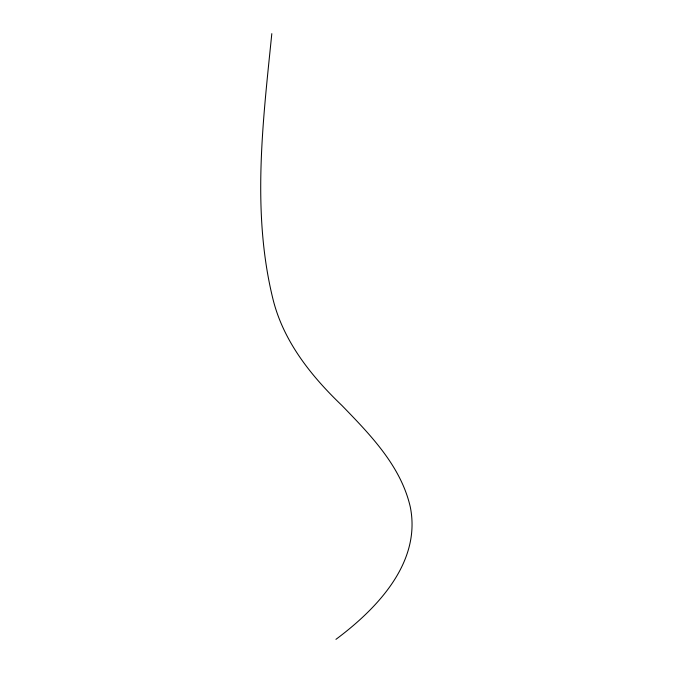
<?xml version="1.0" encoding="UTF-8"?>
<svg xmlns="http://www.w3.org/2000/svg" width="673" height="673" viewBox="0 0 673 673"><rect width="100%" height="100%" fill="white"/><g stroke="black" fill="none" stroke-linecap="round" stroke-linejoin="round"><path stroke-width="1.01" d="M271.816 33.65C262.916 121.611 251.509 212.475 273.07 299.527C283.56 341.564 311.212 376.098 341.918 405.483C370.259 434.758 400.881 465.935 410.294 506.988C421.508 562.628 376.804 608.888 335.936 639.35"/></g></svg>
